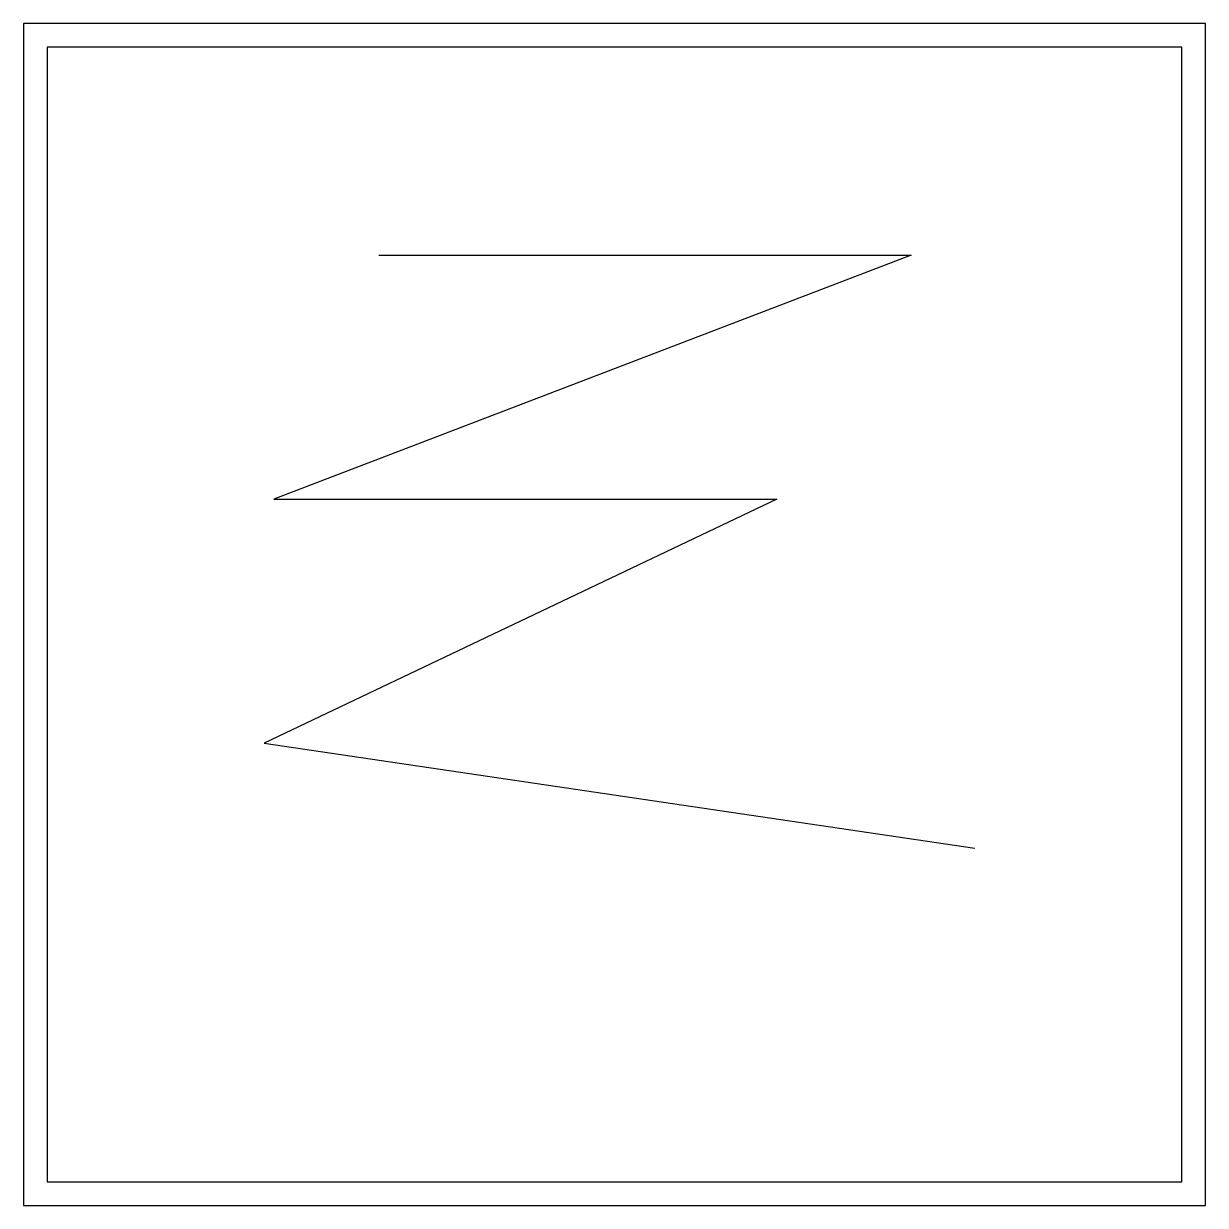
# Model space of a CAD drawing. Header units: millimetres. Extents: x 0 to 1000, y 0 to 1000.
import ezdxf

# ---------------------------------------------------------------- set-up
doc = ezdxf.new("R2010")
doc.units = ezdxf.units.MM
doc.layers.get('0').update_dxf_attribs({"color": 2})
doc.layers.add('1', color=1, linetype='Continuous')
doc.layers.add('2', color=7, linetype='Continuous')

msp = doc.modelspace()

# ---------------------------------------------------------------- linework, layer by layer
at = {"color": 2}
msp.add_lwpolyline([(0, 0), (1000, 0), (1000, 1000), (0, 1000)], close=True, dxfattribs=at)
at = {"layer": '1', "color": 1}
for p, q in [((980, 980), (20, 980)), ((20, 980), (20, 20)), ((980, 20), (980, 980)), ((20, 20), (980, 20))]:
    msp.add_line(p, q, dxfattribs=at)
at = {"layer": '2'}
for p, q in [((751.1, 804), (211.8, 597.5)), ((300.6, 804), (751.1, 804)), ((637.5, 597.5), (203.5, 391)), ((211.8, 597.5), (637.5, 597.5)), ((203.5, 391), (804.9, 302.2))]:
    msp.add_line(p, q, dxfattribs=at)

doc.saveas('drawing.dxf')
